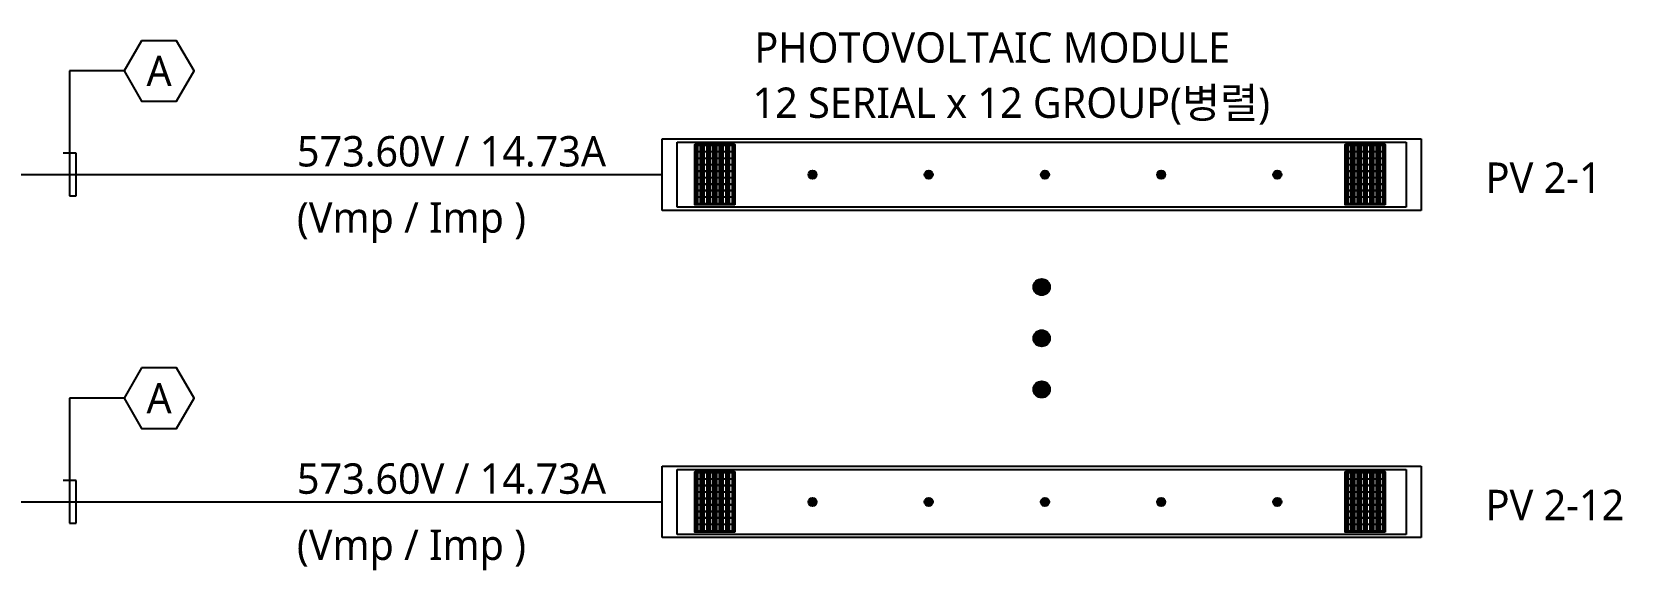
# Model space of a CAD drawing. Header units: millimetres. Extents: x 10297564 to 11610295, y -9287743 to -8409454.
# Drawn here: x 10520066 to 10535773, y -8757833 to -8752520 of the extents above; entities that cross this region are included whole.
import ezdxf
from ezdxf.enums import TextEntityAlignment as Align

# ---------------------------------------------------------------- set-up
doc = ezdxf.new("R2010")
doc.units = ezdxf.units.MM
doc.header["$LTSCALE"] = 100
for name, color, linetype in [('4', 4, 'Continuous'), ('dim', 7, 'Continuous'), ('E-SYM', 3, 'Continuous'), ('E-TEXT', 7, 'Continuous'), ('EPANEL', 4, 'Continuous'), ('Sym', 2, 'Continuous'), ('구조물', 7, 'Continuous')]:
    doc.layers.add(name, color=color, linetype=linetype)
doc.styles.add('MG', font='malgun.ttf')

# ---------------------------------------------------------------- blocks, each defined once
blk = doc.blocks.new('20240601_1120131')
at = {"color": 4, "linetype": 'ByBlock'}
for p, q in [((889, 1871), (889, 1281)), ((889, 1871), (896, 1871)), ((1281, 1875), (891, 1875)), ((891, 1875), (891, 1871)), ((896, 1281), (896, 1871)), ((1276, 1867), (896, 1867)), ((1276, 1871), (1276, 1281)), ((1283, 1871), (1276, 1871)), ((1281, 1875), (1281, 1871)), ((1283, 1871), (1283, 1281)), ((889, 1281), (896, 1281)), ((891, 1278), (891, 1281)), ((1281, 1278), (891, 1278)), ((1276, 1285), (896, 1285)), ((1283, 1281), (1276, 1281)), ((1281, 1278), (1281, 1281))]:
    blk.add_line(p, q, dxfattribs=at)
at = {"color": 2, "linetype": 'ByBlock'}
for p, q in [((899, 1860), (899, 1808)), ((899, 1796), (899, 1744)), ((899, 1732), (899, 1680)), ((955, 1865), (904, 1865)), ((904, 1803), (955, 1803)), ((955, 1801), (904, 1801)), ((904, 1739), (955, 1739)), ((955, 1737), (904, 1737)), ((912, 1867), (912, 1871)), ((912, 1871), (919, 1871)), ((919, 1867), (912, 1867)), ((915, 1865), (915, 1803)), ((915, 1801), (915, 1739)), ((915, 1737), (915, 1675)), ((916, 1865), (916, 1803)), ((916, 1801), (916, 1739)), ((916, 1737), (916, 1675)), ((919, 1871), (919, 1867)), ((940, 1871), (947, 1871)), ((940, 1867), (940, 1871)), ((947, 1867), (940, 1867)), ((943, 1865), (943, 1803)), ((943, 1801), (943, 1739)), ((943, 1737), (943, 1675)), ((944, 1865), (944, 1803)), ((944, 1801), (944, 1739)), ((944, 1737), (944, 1675)), ((947, 1871), (947, 1867)), ((960, 1808), (960, 1860)), ((960, 1744), (960, 1796)), ((960, 1680), (960, 1732)), ((962, 1860), (962, 1808)), ((962, 1796), (962, 1744)), ((962, 1732), (962, 1680)), ((1017, 1865), (966, 1865)), ((966, 1803), (1017, 1803)), ((1017, 1801), (966, 1801)), ((966, 1739), (1017, 1739)), ((1017, 1737), (966, 1737)), ((974, 1871), (981, 1871)), ((974, 1867), (974, 1871)), ((981, 1867), (974, 1867)), ((977, 1865), (977, 1803)), ((977, 1801), (977, 1739)), ((977, 1737), (977, 1675)), ((978, 1865), (978, 1803)), ((978, 1801), (978, 1739)), ((978, 1737), (978, 1675)), ((981, 1871), (981, 1867)), ((1003, 1867), (1003, 1871)), ((1003, 1871), (1010, 1871)), ((1010, 1867), (1003, 1867)), ((1006, 1865), (1006, 1803)), ((1006, 1801), (1006, 1739)), ((1006, 1737), (1006, 1675)), ((1007, 1865), (1007, 1803)), ((1007, 1801), (1007, 1739)), ((1007, 1737), (1007, 1675)), ((1010, 1871), (1010, 1867)), ((1022, 1808), (1022, 1860)), ((1022, 1744), (1022, 1796)), ((1022, 1680), (1022, 1732)), ((1024, 1860), (1024, 1808)), ((1024, 1796), (1024, 1744)), ((1024, 1732), (1024, 1680)), ((1080, 1865), (1029, 1865)), ((1029, 1803), (1080, 1803)), ((1080, 1801), (1029, 1801)), ((1029, 1739), (1080, 1739)), ((1080, 1737), (1029, 1737)), ((1037, 1871), (1044, 1871)), ((1037, 1867), (1037, 1871)), ((1044, 1867), (1037, 1867)), ((1040, 1865), (1040, 1803)), ((1040, 1801), (1040, 1739)), ((1040, 1737), (1040, 1675)), ((1041, 1865), (1041, 1803)), ((1041, 1801), (1041, 1739)), ((1041, 1737), (1041, 1675)), ((1044, 1871), (1044, 1867)), ((1065, 1867), (1065, 1871)), ((1065, 1871), (1072, 1871)), ((1072, 1867), (1065, 1867)), ((1068, 1865), (1068, 1803)), ((1068, 1801), (1068, 1739)), ((1068, 1737), (1068, 1675)), ((1069, 1865), (1069, 1803)), ((1069, 1801), (1069, 1739)), ((1069, 1737), (1069, 1675)), ((1072, 1871), (1072, 1867)), ((1085, 1808), (1085, 1860)), ((1085, 1744), (1085, 1796)), ((1085, 1680), (1085, 1732)), ((1087, 1860), (1087, 1808)), ((1087, 1796), (1087, 1744)), ((1087, 1732), (1087, 1680)), ((1143, 1865), (1092, 1865)), ((1092, 1803), (1143, 1803)), ((1143, 1801), (1092, 1801)), ((1092, 1739), (1143, 1739)), ((1143, 1737), (1092, 1737)), ((1099, 1871), (1106, 1871)), ((1099, 1867), (1099, 1871)), ((1106, 1867), (1099, 1867)), ((1103, 1865), (1103, 1803)), ((1103, 1865), (1103, 1803)), ((1103, 1801), (1103, 1739)), ((1103, 1801), (1103, 1739)), ((1103, 1737), (1103, 1675)), ((1103, 1737), (1103, 1675)), ((1106, 1871), (1106, 1867)), ((1128, 1867), (1128, 1871)), ((1128, 1871), (1135, 1871)), ((1135, 1867), (1128, 1867)), ((1131, 1865), (1131, 1803)), ((1131, 1801), (1131, 1739)), ((1131, 1737), (1131, 1675)), ((1132, 1865), (1132, 1803)), ((1132, 1801), (1132, 1739)), ((1132, 1737), (1132, 1675)), ((1135, 1871), (1135, 1867)), ((1148, 1808), (1148, 1860)), ((1148, 1744), (1148, 1796)), ((1148, 1680), (1148, 1732)), ((1150, 1860), (1150, 1808)), ((1150, 1796), (1150, 1744)), ((1150, 1732), (1150, 1680)), ((1206, 1865), (1155, 1865)), ((1155, 1803), (1206, 1803)), ((1206, 1801), (1155, 1801)), ((1155, 1739), (1206, 1739)), ((1206, 1737), (1155, 1737)), ((1163, 1867), (1163, 1871)), ((1163, 1871), (1170, 1871)), ((1170, 1867), (1163, 1867)), ((1166, 1865), (1166, 1803)), ((1166, 1801), (1166, 1739)), ((1166, 1737), (1166, 1675)), ((1167, 1865), (1167, 1803)), ((1167, 1801), (1167, 1739)), ((1167, 1737), (1167, 1675)), ((1170, 1871), (1170, 1867)), ((1191, 1871), (1198, 1871)), ((1191, 1867), (1191, 1871)), ((1198, 1867), (1191, 1867)), ((1194, 1865), (1194, 1803)), ((1194, 1801), (1194, 1739)), ((1194, 1737), (1194, 1675)), ((1195, 1865), (1195, 1803)), ((1195, 1801), (1195, 1739)), ((1195, 1737), (1195, 1675)), ((1198, 1871), (1198, 1867)), ((1211, 1808), (1211, 1860)), ((1211, 1744), (1211, 1796)), ((1211, 1680), (1211, 1732)), ((1213, 1860), (1213, 1808)), ((1213, 1796), (1213, 1744)), ((1213, 1732), (1213, 1680)), ((1268, 1865), (1217, 1865)), ((1217, 1803), (1268, 1803)), ((1268, 1801), (1217, 1801)), ((1217, 1739), (1268, 1739)), ((1268, 1737), (1217, 1737)), ((1225, 1871), (1232, 1871)), ((1225, 1867), (1225, 1871)), ((1232, 1867), (1225, 1867)), ((1228, 1865), (1228, 1803)), ((1228, 1801), (1228, 1739)), ((1228, 1737), (1228, 1675)), ((1229, 1865), (1229, 1803)), ((1229, 1801), (1229, 1739)), ((1229, 1737), (1229, 1675)), ((1232, 1871), (1232, 1867)), ((1254, 1867), (1254, 1871)), ((1254, 1871), (1261, 1871)), ((1261, 1867), (1254, 1867)), ((1257, 1865), (1257, 1803)), ((1257, 1801), (1257, 1739)), ((1257, 1737), (1257, 1675)), ((1258, 1865), (1258, 1803)), ((1258, 1801), (1258, 1739)), ((1258, 1737), (1258, 1675)), ((1261, 1871), (1261, 1867)), ((1273, 1808), (1273, 1860)), ((1273, 1744), (1273, 1796)), ((1273, 1680), (1273, 1732)), ((899, 1668), (899, 1616)), ((899, 1604), (899, 1552)), ((904, 1675), (955, 1675)), ((955, 1673), (904, 1673)), ((904, 1611), (955, 1611)), ((955, 1609), (904, 1609)), ((915, 1673), (915, 1611)), ((915, 1609), (915, 1547)), ((916, 1673), (916, 1611)), ((916, 1609), (916, 1547)), ((943, 1673), (943, 1611)), ((943, 1609), (943, 1547)), ((944, 1673), (944, 1611)), ((944, 1609), (944, 1547)), ((960, 1616), (960, 1668)), ((960, 1552), (960, 1604)), ((962, 1668), (962, 1616)), ((962, 1604), (962, 1552)), ((966, 1675), (1017, 1675)), ((1017, 1673), (966, 1673)), ((966, 1611), (1017, 1611)), ((1017, 1609), (966, 1609)), ((977, 1673), (977, 1611)), ((977, 1609), (977, 1547)), ((978, 1673), (978, 1611)), ((978, 1609), (978, 1547)), ((1006, 1673), (1006, 1611)), ((1006, 1609), (1006, 1547)), ((1007, 1673), (1007, 1611)), ((1007, 1609), (1007, 1547)), ((1022, 1616), (1022, 1668)), ((1022, 1552), (1022, 1604)), ((1024, 1668), (1024, 1616)), ((1024, 1604), (1024, 1552)), ((1029, 1675), (1080, 1675)), ((1080, 1673), (1029, 1673)), ((1029, 1611), (1080, 1611)), ((1080, 1609), (1029, 1609)), ((1040, 1673), (1040, 1611)), ((1040, 1609), (1040, 1547)), ((1041, 1673), (1041, 1611)), ((1041, 1609), (1041, 1547)), ((1068, 1673), (1068, 1611)), ((1068, 1609), (1068, 1547)), ((1069, 1673), (1069, 1611)), ((1069, 1609), (1069, 1547)), ((1085, 1616), (1085, 1668)), ((1085, 1552), (1085, 1604)), ((1087, 1668), (1087, 1616)), ((1087, 1604), (1087, 1552)), ((1092, 1675), (1143, 1675)), ((1143, 1673), (1092, 1673)), ((1092, 1611), (1143, 1611)), ((1143, 1609), (1092, 1609)), ((1103, 1673), (1103, 1611)), ((1103, 1673), (1103, 1611)), ((1103, 1609), (1103, 1547)), ((1103, 1609), (1103, 1547)), ((1131, 1673), (1131, 1611)), ((1131, 1609), (1131, 1547)), ((1132, 1673), (1132, 1611)), ((1132, 1609), (1132, 1547)), ((1148, 1616), (1148, 1668)), ((1148, 1552), (1148, 1604)), ((1150, 1668), (1150, 1616)), ((1150, 1604), (1150, 1552)), ((1155, 1675), (1206, 1675)), ((1206, 1673), (1155, 1673)), ((1155, 1611), (1206, 1611)), ((1206, 1609), (1155, 1609)), ((1166, 1673), (1166, 1611)), ((1166, 1609), (1166, 1547)), ((1167, 1673), (1167, 1611)), ((1167, 1609), (1167, 1547)), ((1194, 1673), (1194, 1611)), ((1194, 1609), (1194, 1547)), ((1195, 1673), (1195, 1611)), ((1195, 1609), (1195, 1547)), ((1211, 1616), (1211, 1668)), ((1211, 1552), (1211, 1604)), ((1213, 1668), (1213, 1616)), ((1213, 1604), (1213, 1552)), ((1217, 1675), (1268, 1675)), ((1268, 1673), (1217, 1673)), ((1217, 1611), (1268, 1611)), ((1268, 1609), (1217, 1609)), ((1228, 1673), (1228, 1611)), ((1228, 1609), (1228, 1547)), ((1229, 1673), (1229, 1611)), ((1229, 1609), (1229, 1547)), ((1257, 1673), (1257, 1611)), ((1257, 1609), (1257, 1547)), ((1258, 1673), (1258, 1611)), ((1258, 1609), (1258, 1547)), ((1273, 1616), (1273, 1668)), ((1273, 1552), (1273, 1604)), ((899, 1541), (899, 1488)), ((899, 1477), (899, 1424)), ((904, 1547), (955, 1547)), ((955, 1546), (904, 1546)), ((904, 1483), (955, 1483)), ((955, 1482), (904, 1482)), ((904, 1419), (955, 1419)), ((955, 1418), (904, 1418)), ((915, 1546), (915, 1483)), ((915, 1482), (915, 1419)), ((915, 1418), (915, 1356)), ((916, 1546), (916, 1483)), ((916, 1482), (916, 1419)), ((916, 1418), (916, 1356)), ((943, 1546), (943, 1483)), ((943, 1482), (943, 1419)), ((943, 1418), (943, 1356)), ((944, 1546), (944, 1483)), ((944, 1482), (944, 1419)), ((944, 1418), (944, 1356)), ((960, 1488), (960, 1541)), ((960, 1424), (960, 1477)), ((962, 1541), (962, 1488)), ((962, 1477), (962, 1424)), ((966, 1547), (1017, 1547)), ((1017, 1546), (966, 1546)), ((966, 1483), (1017, 1483)), ((1017, 1482), (966, 1482)), ((966, 1419), (1017, 1419)), ((1017, 1418), (966, 1418)), ((977, 1546), (977, 1483)), ((977, 1482), (977, 1419)), ((977, 1418), (977, 1356)), ((978, 1546), (978, 1483)), ((978, 1482), (978, 1419)), ((978, 1418), (978, 1356)), ((1006, 1546), (1006, 1483)), ((1006, 1482), (1006, 1419)), ((1006, 1418), (1006, 1356)), ((1007, 1546), (1007, 1483)), ((1007, 1482), (1007, 1419)), ((1007, 1418), (1007, 1356)), ((1022, 1488), (1022, 1541)), ((1022, 1424), (1022, 1477)), ((1024, 1541), (1024, 1488)), ((1024, 1477), (1024, 1424)), ((1029, 1547), (1080, 1547)), ((1080, 1546), (1029, 1546)), ((1029, 1483), (1080, 1483)), ((1080, 1482), (1029, 1482)), ((1029, 1419), (1080, 1419)), ((1080, 1418), (1029, 1418)), ((1040, 1546), (1040, 1483)), ((1040, 1482), (1040, 1419)), ((1040, 1418), (1040, 1356)), ((1041, 1546), (1041, 1483)), ((1041, 1482), (1041, 1419)), ((1041, 1418), (1041, 1356)), ((1068, 1546), (1068, 1483)), ((1068, 1482), (1068, 1419)), ((1068, 1418), (1068, 1356)), ((1069, 1546), (1069, 1483)), ((1069, 1482), (1069, 1419)), ((1069, 1418), (1069, 1356)), ((1085, 1488), (1085, 1541)), ((1085, 1424), (1085, 1477)), ((1087, 1541), (1087, 1488)), ((1087, 1477), (1087, 1424)), ((1092, 1547), (1143, 1547)), ((1143, 1546), (1092, 1546)), ((1092, 1483), (1143, 1483)), ((1143, 1482), (1092, 1482)), ((1092, 1419), (1143, 1419)), ((1143, 1418), (1092, 1418)), ((1103, 1546), (1103, 1483)), ((1103, 1546), (1103, 1483)), ((1103, 1482), (1103, 1419)), ((1103, 1482), (1103, 1419)), ((1103, 1418), (1103, 1356)), ((1103, 1418), (1103, 1356)), ((1131, 1546), (1131, 1483)), ((1131, 1482), (1131, 1419)), ((1131, 1418), (1131, 1356)), ((1132, 1546), (1132, 1483)), ((1132, 1482), (1132, 1419)), ((1132, 1418), (1132, 1356)), ((1148, 1488), (1148, 1541)), ((1148, 1424), (1148, 1477)), ((1150, 1541), (1150, 1488)), ((1150, 1477), (1150, 1424)), ((1155, 1547), (1206, 1547)), ((1206, 1546), (1155, 1546)), ((1155, 1483), (1206, 1483)), ((1206, 1482), (1155, 1482)), ((1155, 1419), (1206, 1419)), ((1206, 1418), (1155, 1418)), ((1166, 1546), (1166, 1483)), ((1166, 1482), (1166, 1419)), ((1166, 1418), (1166, 1356)), ((1167, 1546), (1167, 1483)), ((1167, 1482), (1167, 1419)), ((1167, 1418), (1167, 1356)), ((1194, 1546), (1194, 1483)), ((1194, 1482), (1194, 1419)), ((1194, 1418), (1194, 1356)), ((1195, 1546), (1195, 1483)), ((1195, 1482), (1195, 1419)), ((1195, 1418), (1195, 1356)), ((1211, 1488), (1211, 1541)), ((1211, 1424), (1211, 1477)), ((1213, 1541), (1213, 1488)), ((1213, 1477), (1213, 1424)), ((1217, 1547), (1268, 1547)), ((1268, 1546), (1217, 1546)), ((1217, 1483), (1268, 1483)), ((1268, 1482), (1217, 1482)), ((1217, 1419), (1268, 1419)), ((1268, 1418), (1217, 1418)), ((1228, 1546), (1228, 1483)), ((1228, 1482), (1228, 1419)), ((1228, 1418), (1228, 1356)), ((1229, 1546), (1229, 1483)), ((1229, 1482), (1229, 1419)), ((1229, 1418), (1229, 1356)), ((1257, 1546), (1257, 1483)), ((1257, 1482), (1257, 1419)), ((1257, 1418), (1257, 1356)), ((1258, 1546), (1258, 1483)), ((1258, 1482), (1258, 1419)), ((1258, 1418), (1258, 1356)), ((1273, 1488), (1273, 1541)), ((1273, 1424), (1273, 1477)), ((899, 1413), (899, 1361)), ((899, 1349), (899, 1297)), ((904, 1356), (955, 1356)), ((955, 1354), (904, 1354)), ((904, 1292), (955, 1292)), ((919, 1285), (912, 1285)), ((912, 1285), (912, 1281)), ((912, 1281), (919, 1281)), ((915, 1354), (915, 1292)), ((916, 1354), (916, 1292)), ((919, 1281), (919, 1285)), ((947, 1285), (940, 1285)), ((940, 1285), (940, 1281)), ((940, 1281), (947, 1281)), ((943, 1354), (943, 1292)), ((944, 1354), (944, 1292)), ((947, 1281), (947, 1285)), ((960, 1361), (960, 1413)), ((960, 1297), (960, 1349)), ((962, 1413), (962, 1361)), ((962, 1349), (962, 1297)), ((966, 1356), (1017, 1356)), ((1017, 1354), (966, 1354)), ((966, 1292), (1017, 1292)), ((981, 1285), (974, 1285)), ((974, 1285), (974, 1281)), ((974, 1281), (981, 1281)), ((977, 1354), (977, 1292)), ((978, 1354), (978, 1292)), ((981, 1281), (981, 1285)), ((1010, 1285), (1003, 1285)), ((1003, 1285), (1003, 1281)), ((1003, 1281), (1010, 1281)), ((1006, 1354), (1006, 1292)), ((1007, 1354), (1007, 1292)), ((1010, 1281), (1010, 1285)), ((1022, 1361), (1022, 1413)), ((1022, 1297), (1022, 1349)), ((1024, 1413), (1024, 1361)), ((1024, 1349), (1024, 1297)), ((1029, 1356), (1080, 1356)), ((1080, 1354), (1029, 1354)), ((1029, 1292), (1080, 1292)), ((1044, 1285), (1037, 1285)), ((1037, 1285), (1037, 1281)), ((1037, 1281), (1044, 1281)), ((1040, 1354), (1040, 1292)), ((1041, 1354), (1041, 1292)), ((1044, 1281), (1044, 1285)), ((1072, 1285), (1065, 1285)), ((1065, 1285), (1065, 1281)), ((1065, 1281), (1072, 1281)), ((1068, 1354), (1068, 1292)), ((1069, 1354), (1069, 1292)), ((1072, 1281), (1072, 1285)), ((1085, 1361), (1085, 1413)), ((1085, 1297), (1085, 1349)), ((1087, 1413), (1087, 1361)), ((1087, 1349), (1087, 1297)), ((1092, 1356), (1143, 1356)), ((1143, 1354), (1092, 1354)), ((1092, 1292), (1143, 1292)), ((1106, 1285), (1099, 1285)), ((1099, 1285), (1099, 1281)), ((1099, 1281), (1106, 1281)), ((1103, 1354), (1103, 1292)), ((1103, 1354), (1103, 1292)), ((1106, 1281), (1106, 1285)), ((1135, 1285), (1128, 1285)), ((1128, 1285), (1128, 1281)), ((1128, 1281), (1135, 1281)), ((1131, 1354), (1131, 1292)), ((1132, 1354), (1132, 1292)), ((1135, 1281), (1135, 1285)), ((1148, 1361), (1148, 1413)), ((1148, 1297), (1148, 1349)), ((1150, 1413), (1150, 1361)), ((1150, 1349), (1150, 1297)), ((1155, 1356), (1206, 1356)), ((1206, 1354), (1155, 1354)), ((1155, 1292), (1206, 1292)), ((1170, 1285), (1163, 1285)), ((1163, 1285), (1163, 1281)), ((1163, 1281), (1170, 1281)), ((1166, 1354), (1166, 1292)), ((1167, 1354), (1167, 1292)), ((1170, 1281), (1170, 1285)), ((1198, 1285), (1191, 1285)), ((1191, 1285), (1191, 1281)), ((1191, 1281), (1198, 1281)), ((1194, 1354), (1194, 1292)), ((1195, 1354), (1195, 1292)), ((1198, 1281), (1198, 1285)), ((1211, 1361), (1211, 1413)), ((1211, 1297), (1211, 1349)), ((1213, 1413), (1213, 1361)), ((1213, 1349), (1213, 1297)), ((1217, 1356), (1268, 1356)), ((1268, 1354), (1217, 1354)), ((1217, 1292), (1268, 1292)), ((1232, 1285), (1225, 1285)), ((1225, 1285), (1225, 1281)), ((1225, 1281), (1232, 1281)), ((1228, 1354), (1228, 1292)), ((1229, 1354), (1229, 1292)), ((1232, 1281), (1232, 1285)), ((1261, 1285), (1254, 1285)), ((1254, 1285), (1254, 1281)), ((1254, 1281), (1261, 1281)), ((1257, 1354), (1257, 1292)), ((1258, 1354), (1258, 1292)), ((1261, 1281), (1261, 1285)), ((1273, 1361), (1273, 1413)), ((1273, 1297), (1273, 1349))]:
    blk.add_line(p, q, dxfattribs=at)
for centre, start, end in [((904, 1860), 90, 180), ((904, 1808), 180, 270), ((904, 1796), 90, 180), ((904, 1744), 180, 270), ((904, 1732), 90, 180), ((955, 1860), 0, 90), ((955, 1808), 270, 0), ((955, 1796), 0, 90), ((955, 1744), 270, 0), ((955, 1732), 0, 90), ((966, 1860), 90, 180), ((966, 1808), 180, 270), ((966, 1796), 90, 180), ((966, 1744), 180, 270), ((966, 1732), 90, 180), ((1017, 1860), 0, 90), ((1017, 1808), 270, 0), ((1017, 1796), 0, 90), ((1017, 1744), 270, 0), ((1017, 1732), 0, 90), ((1029, 1860), 90, 180), ((1029, 1808), 180, 270), ((1029, 1796), 90, 180), ((1029, 1744), 180, 270), ((1029, 1732), 90, 180), ((1080, 1860), 0, 90), ((1080, 1808), 270, 0), ((1080, 1796), 0, 90), ((1080, 1744), 270, 0), ((1080, 1732), 0, 90), ((1092, 1860), 90, 180), ((1092, 1808), 180, 270), ((1092, 1796), 90, 180), ((1092, 1744), 180, 270), ((1092, 1732), 90, 180), ((1143, 1860), 0, 90), ((1143, 1808), 270, 0), ((1143, 1796), 0, 90), ((1143, 1744), 270, 0), ((1143, 1732), 0, 90), ((1155, 1860), 90, 180), ((1155, 1808), 180, 270), ((1155, 1796), 90, 180), ((1155, 1744), 180, 270), ((1155, 1732), 90, 180), ((1206, 1860), 0, 90), ((1206, 1808), 270, 0), ((1206, 1796), 0, 90), ((1206, 1744), 270, 0), ((1206, 1732), 0, 90), ((1217, 1860), 90, 180), ((1217, 1808), 180, 270), ((1217, 1796), 90, 180), ((1217, 1744), 180, 270), ((1217, 1732), 90, 180), ((1268, 1860), 0, 90), ((1268, 1808), 270, 0), ((1268, 1796), 0, 90), ((1268, 1744), 270, 0), ((1268, 1732), 0, 90), ((904, 1680), 180, 270), ((904, 1668), 90, 180), ((904, 1616), 180, 270), ((904, 1604), 90, 180), ((955, 1680), 270, 0), ((955, 1668), 0, 90), ((955, 1616), 270, 0), ((955, 1604), 0, 90), ((966, 1680), 180, 270), ((966, 1668), 90, 180), ((966, 1616), 180, 270), ((966, 1604), 90, 180), ((1017, 1680), 270, 0), ((1017, 1668), 0, 90), ((1017, 1616), 270, 0), ((1017, 1604), 0, 90), ((1029, 1680), 180, 270), ((1029, 1668), 90, 180), ((1029, 1616), 180, 270), ((1029, 1604), 90, 180), ((1080, 1680), 270, 0), ((1080, 1668), 0, 90), ((1080, 1616), 270, 0), ((1080, 1604), 0, 90), ((1092, 1680), 180, 270), ((1092, 1668), 90, 180), ((1092, 1616), 180, 270), ((1092, 1604), 90, 180), ((1143, 1680), 270, 0), ((1143, 1668), 0, 90), ((1143, 1616), 270, 0), ((1143, 1604), 0, 90), ((1155, 1680), 180, 270), ((1155, 1668), 90, 180), ((1155, 1616), 180, 270), ((1155, 1604), 90, 180), ((1206, 1680), 270, 0), ((1206, 1668), 0, 90), ((1206, 1616), 270, 0), ((1206, 1604), 0, 90), ((1217, 1680), 180, 270), ((1217, 1668), 90, 180), ((1217, 1616), 180, 270), ((1217, 1604), 90, 180), ((1268, 1680), 270, 0), ((1268, 1668), 0, 90), ((1268, 1616), 270, 0), ((1268, 1604), 0, 90), ((904, 1552), 180, 270), ((904, 1541), 90, 180), ((904, 1488), 180, 270), ((904, 1477), 90, 180), ((904, 1424), 180, 270), ((904, 1413), 90, 180), ((955, 1552), 270, 0), ((955, 1541), 0, 90), ((955, 1488), 270, 0), ((955, 1477), 0, 90), ((955, 1424), 270, 0), ((955, 1413), 0, 90), ((966, 1552), 180, 270), ((966, 1541), 90, 180), ((966, 1488), 180, 270), ((966, 1477), 90, 180), ((966, 1424), 180, 270), ((966, 1413), 90, 180), ((1017, 1552), 270, 0), ((1017, 1541), 0, 90), ((1017, 1488), 270, 0), ((1017, 1477), 0, 90), ((1017, 1424), 270, 0), ((1017, 1413), 0, 90), ((1029, 1552), 180, 270), ((1029, 1541), 90, 180), ((1029, 1488), 180, 270), ((1029, 1477), 90, 180), ((1029, 1424), 180, 270), ((1029, 1413), 90, 180), ((1080, 1552), 270, 0), ((1080, 1541), 0, 90), ((1080, 1488), 270, 0), ((1080, 1477), 0, 90), ((1080, 1424), 270, 0), ((1080, 1413), 0, 90), ((1092, 1552), 180, 270), ((1092, 1541), 90, 180), ((1092, 1488), 180, 270), ((1092, 1477), 90, 180), ((1092, 1424), 180, 270), ((1092, 1413), 90, 180), ((1143, 1552), 270, 0), ((1143, 1541), 0, 90), ((1143, 1488), 270, 0), ((1143, 1477), 0, 90), ((1143, 1424), 270, 0), ((1143, 1413), 0, 90), ((1155, 1552), 180, 270), ((1155, 1541), 90, 180), ((1155, 1488), 180, 270), ((1155, 1477), 90, 180), ((1155, 1424), 180, 270), ((1155, 1413), 90, 180), ((1206, 1552), 270, 0), ((1206, 1541), 0, 90), ((1206, 1488), 270, 0), ((1206, 1477), 0, 90), ((1206, 1424), 270, 0), ((1206, 1413), 0, 90), ((1217, 1552), 180, 270), ((1217, 1541), 90, 180), ((1217, 1488), 180, 270), ((1217, 1477), 90, 180), ((1217, 1424), 180, 270), ((1217, 1413), 90, 180), ((1268, 1552), 270, 0), ((1268, 1541), 0, 90), ((1268, 1488), 270, 0), ((1268, 1477), 0, 90), ((1268, 1424), 270, 0), ((1268, 1413), 0, 90), ((904, 1361), 180, 270), ((904, 1349), 90, 180), ((904, 1297), 180, 270), ((955, 1361), 270, 0), ((955, 1349), 0, 90), ((955, 1297), 270, 0), ((966, 1361), 180, 270), ((966, 1349), 90, 180), ((966, 1297), 180, 270), ((1017, 1361), 270, 0), ((1017, 1349), 0, 90), ((1017, 1297), 270, 0), ((1029, 1361), 180, 270), ((1029, 1349), 90, 180), ((1029, 1297), 180, 270), ((1080, 1361), 270, 0), ((1080, 1349), 0, 90), ((1080, 1297), 270, 0), ((1092, 1361), 180, 270), ((1092, 1349), 90, 180), ((1092, 1297), 180, 270), ((1143, 1361), 270, 0), ((1143, 1349), 0, 90), ((1143, 1297), 270, 0), ((1155, 1361), 180, 270), ((1155, 1349), 90, 180), ((1155, 1297), 180, 270), ((1206, 1361), 270, 0), ((1206, 1349), 0, 90), ((1206, 1297), 270, 0), ((1217, 1361), 180, 270), ((1217, 1349), 90, 180), ((1217, 1297), 180, 270), ((1268, 1361), 270, 0), ((1268, 1349), 0, 90), ((1268, 1297), 270, 0)]:
    blk.add_arc(centre, 4.98, start, end, dxfattribs=at)
at = {"layer": '구조물'}
blk.add_lwpolyline([(1283, 1278), (889, 1278), (889, 1875), (1283, 1875)], close=True, dxfattribs=at)

msp = doc.modelspace()

# ---------------------------------------------------------------- hatches: boundary and pattern name
at = {"layer": 'E-SYM', "linetype": 'Continuous'}
h = msp.add_hatch(color=1, dxfattribs=at)
h.dxf.hatch_style = 1
edge = h.paths.add_edge_path()
edge.add_arc((10530039.8, -8755039.3), 81.1, 0, 360)
h = msp.add_hatch(color=1, dxfattribs=at)
h.dxf.hatch_style = 1
edge = h.paths.add_edge_path()
edge.add_arc((10530039.8, -8755544.4), 81.1, 0, 360)
h = msp.add_hatch(color=1, dxfattribs=at)
h.dxf.hatch_style = 1
edge = h.paths.add_edge_path()
edge.add_arc((10530039.8, -8756049.6), 81.1, 0, 360)

# ---------------------------------------------------------------- linework, layer by layer
at = {"layer": '4', "linetype": 'ByBlock', "ltscale": 1.8}
for points in [[(10514424, -8755169.4), (10517380.7, -8755169.4), (10517380.7, -8753929.1), (10526291.3, -8753929.1)], [(10514424, -8755919.4), (10517380.7, -8755919.4), (10517380.7, -8757159.8), (10526291.3, -8757159.8)]]:
    msp.add_lwpolyline(points, dxfattribs=at)
at = {"layer": 'dim', "color": 1}
for p, q in [((10520978.9, -8752905), (10520437, -8752905)), ((10520437, -8752905), (10520437, -8754139.7)), ((10520503.7, -8753718.6), (10520377.1, -8753718.6)), ((10520503.7, -8754139.7), (10520503.7, -8753718.6)), ((10520437, -8754139.7), (10520503.7, -8754139.7)), ((10520978.9, -8756135.6), (10520437, -8756135.6)), ((10520437, -8756135.6), (10520437, -8757370.3)), ((10520503.7, -8756949.2), (10520377.1, -8756949.2)), ((10520503.7, -8757370.3), (10520503.7, -8756949.2)), ((10520437, -8757370.3), (10520503.7, -8757370.3))]:
    msp.add_line(p, q, dxfattribs=at)
at = {"layer": 'E-SYM', "color": 1, "linetype": 'Continuous'}
for p, q in [((10526291.3, -8753576.5), (10533788.2, -8753576.5)), ((10526291.3, -8754281.8), (10526291.3, -8753576.5)), ((10526440.5, -8753607.4), (10533639, -8753607.4)), ((10526440.5, -8754250.8), (10526440.5, -8753607.4)), ((10533639, -8753607.4), (10533639, -8754250.8)), ((10533788.2, -8753576.5), (10533788.2, -8754281.8)), ((10533639, -8754250.8), (10526440.5, -8754250.8)), ((10533788.2, -8754281.8), (10526291.3, -8754281.8)), ((10526291.3, -8756807.1), (10533788.2, -8756807.1)), ((10526291.3, -8757512.4), (10526291.3, -8756807.1)), ((10526440.5, -8756838.1), (10533639, -8756838.1)), ((10526440.5, -8757481.5), (10526440.5, -8756838.1)), ((10533639, -8756838.1), (10533639, -8757481.5)), ((10533788.2, -8756807.1), (10533788.2, -8757512.4)), ((10533788.2, -8757512.4), (10526291.3, -8757512.4)), ((10533639, -8757481.5), (10526440.5, -8757481.5))]:
    msp.add_line(p, q, dxfattribs=at)
for centre in [(10530039.8, -8755039.3), (10530039.8, -8755544.4), (10530039.8, -8756049.6)]:
    msp.add_circle(centre, 81.1, dxfattribs=at)
at = {"layer": 'EPANEL', "linetype": 'Continuous'}
for p, q in [((10527736.2, -8753928.5), (10527777.4, -8753969.7)), ((10527736.8, -8753922.2), (10527783.7, -8753969.1)), ((10527736.8, -8753935.9), (10527770, -8753969.1)), ((10527738.1, -8753916.7), (10527789.2, -8753967.7)), ((10527739.7, -8753945.7), (10527760.1, -8753966.1)), ((10527740.1, -8753911.8), (10527794.1, -8753965.8)), ((10527742.5, -8753907.3), (10527798.5, -8753963.3)), ((10527745.4, -8753903.4), (10527802.5, -8753960.4)), ((10527748.7, -8753899.8), (10527806.1, -8753957.1)), ((10527752.5, -8753896.6), (10527809.2, -8753953.4)), ((10527756.6, -8753893.9), (10527812, -8753949.3)), ((10527761.2, -8753891.7), (10527814.2, -8753944.7)), ((10527766.4, -8753889.9), (10527815.9, -8753939.5)), ((10527772.1, -8753888.8), (10527817, -8753933.7)), ((10527778.8, -8753888.6), (10527817.2, -8753927.1)), ((10527786.9, -8753889.9), (10527816, -8753919)), ((10527799.4, -8753895.5), (10527810.4, -8753906.5)), ((10528883.8, -8753928.5), (10528925, -8753969.7)), ((10528884.3, -8753935.9), (10528917.6, -8753969.1)), ((10528884.4, -8753922.2), (10528931.3, -8753969.1)), ((10528885.7, -8753916.7), (10528936.8, -8753967.7)), ((10528887.3, -8753945.7), (10528907.7, -8753966.1)), ((10528887.7, -8753911.8), (10528941.7, -8753965.8)), ((10528890.1, -8753907.3), (10528946.1, -8753963.3)), ((10528893, -8753903.4), (10528950.1, -8753960.4)), ((10528896.3, -8753899.8), (10528953.7, -8753957.1)), ((10528900, -8753896.6), (10528956.8, -8753953.4)), ((10528904.2, -8753893.9), (10528959.5, -8753949.3)), ((10528908.8, -8753891.7), (10528961.8, -8753944.7)), ((10528913.9, -8753889.9), (10528963.5, -8753939.5)), ((10528919.7, -8753888.8), (10528964.6, -8753933.7)), ((10528926.4, -8753888.6), (10528964.8, -8753927.1)), ((10528934.5, -8753889.9), (10528963.6, -8753919)), ((10528947, -8753895.5), (10528957.9, -8753906.5)), ((10530031.3, -8753928.5), (10530072.6, -8753969.7)), ((10530031.9, -8753922.2), (10530078.9, -8753969.1)), ((10530031.9, -8753935.9), (10530065.2, -8753969.1)), ((10530033.3, -8753916.7), (10530084.4, -8753967.7)), ((10530034.9, -8753945.7), (10530055.3, -8753966.1)), ((10530035.3, -8753911.8), (10530089.3, -8753965.8)), ((10530037.7, -8753907.3), (10530093.7, -8753963.3)), ((10530040.6, -8753903.4), (10530097.7, -8753960.4)), ((10530043.9, -8753899.8), (10530101.2, -8753957.1)), ((10530047.6, -8753896.6), (10530104.4, -8753953.4)), ((10530051.8, -8753893.9), (10530107.1, -8753949.3)), ((10530056.4, -8753891.7), (10530109.4, -8753944.7)), ((10530061.5, -8753889.9), (10530111.1, -8753939.5)), ((10530067.3, -8753888.8), (10530112.2, -8753933.7)), ((10530074, -8753888.6), (10530112.4, -8753927.1)), ((10530082.1, -8753889.9), (10530111.2, -8753919)), ((10530094.6, -8753895.5), (10530105.5, -8753906.5)), ((10531178.9, -8753928.5), (10531220.2, -8753969.7)), ((10531179.5, -8753922.2), (10531226.4, -8753969.1)), ((10531179.5, -8753935.9), (10531212.7, -8753969.1)), ((10531180.9, -8753916.7), (10531231.9, -8753967.7)), ((10531182.5, -8753945.7), (10531202.9, -8753966.1)), ((10531182.8, -8753911.8), (10531236.9, -8753965.8)), ((10531185.3, -8753907.3), (10531241.3, -8753963.3)), ((10531188.2, -8753903.4), (10531245.3, -8753960.4)), ((10531191.5, -8753899.8), (10531248.8, -8753957.1)), ((10531195.2, -8753896.6), (10531252, -8753953.4)), ((10531199.4, -8753893.9), (10531254.7, -8753949.3)), ((10531204, -8753891.7), (10531257, -8753944.7)), ((10531209.1, -8753889.9), (10531258.7, -8753939.5)), ((10531214.9, -8753888.8), (10531259.8, -8753933.7)), ((10531221.5, -8753888.6), (10531260, -8753927.1)), ((10531229.7, -8753889.9), (10531258.7, -8753919)), ((10531242.2, -8753895.5), (10531253.1, -8753906.5)), ((10532326.5, -8753928.5), (10532367.7, -8753969.7)), ((10532327.1, -8753922.2), (10532374, -8753969.1)), ((10532327.1, -8753935.9), (10532360.3, -8753969.1)), ((10532328.5, -8753916.7), (10532379.5, -8753967.7)), ((10532330.1, -8753945.7), (10532350.5, -8753966.1)), ((10532330.4, -8753911.8), (10532384.4, -8753965.8)), ((10532332.9, -8753907.3), (10532388.9, -8753963.3)), ((10532335.8, -8753903.4), (10532392.8, -8753960.4)), ((10532339.1, -8753899.8), (10532396.4, -8753957.1)), ((10532342.8, -8753896.6), (10532399.6, -8753953.4)), ((10532346.9, -8753893.9), (10532402.3, -8753949.3)), ((10532351.5, -8753891.7), (10532404.5, -8753944.7)), ((10532356.7, -8753889.9), (10532406.3, -8753939.5)), ((10532362.5, -8753888.8), (10532407.4, -8753933.7)), ((10532369.1, -8753888.6), (10532407.6, -8753927.1)), ((10532377.2, -8753889.9), (10532406.3, -8753919)), ((10532389.7, -8753895.5), (10532400.7, -8753906.5)), ((10527736.2, -8757159.1), (10527777.4, -8757200.3)), ((10527736.8, -8757152.8), (10527783.7, -8757199.7)), ((10527736.8, -8757166.5), (10527770, -8757199.8)), ((10527738.1, -8757147.3), (10527789.2, -8757198.4)), ((10527739.7, -8757176.4), (10527760.1, -8757196.8)), ((10527740.1, -8757142.4), (10527794.1, -8757196.4)), ((10527742.5, -8757138), (10527798.5, -8757194)), ((10527745.4, -8757134), (10527802.5, -8757191.1)), ((10527748.7, -8757130.4), (10527806.1, -8757187.8)), ((10527752.5, -8757127.3), (10527809.2, -8757184)), ((10527756.6, -8757124.5), (10527812, -8757179.9)), ((10527761.2, -8757122.3), (10527814.2, -8757175.3)), ((10527766.4, -8757120.6), (10527815.9, -8757170.1)), ((10527772.1, -8757119.5), (10527817, -8757164.4)), ((10527778.8, -8757119.3), (10527817.2, -8757157.7)), ((10527786.9, -8757120.5), (10527816, -8757149.6)), ((10527799.4, -8757126.1), (10527810.4, -8757137.1)), ((10528883.8, -8757159.1), (10528925, -8757200.3)), ((10528884.3, -8757166.5), (10528917.6, -8757199.8)), ((10528884.4, -8757152.8), (10528931.3, -8757199.7)), ((10528885.7, -8757147.3), (10528936.8, -8757198.4)), ((10528887.3, -8757176.4), (10528907.7, -8757196.8)), ((10528887.7, -8757142.4), (10528941.7, -8757196.4)), ((10528890.1, -8757138), (10528946.1, -8757194)), ((10528893, -8757134), (10528950.1, -8757191.1)), ((10528896.3, -8757130.4), (10528953.7, -8757187.8)), ((10528900, -8757127.3), (10528956.8, -8757184)), ((10528904.2, -8757124.5), (10528959.5, -8757179.9)), ((10528908.8, -8757122.3), (10528961.8, -8757175.3)), ((10528913.9, -8757120.6), (10528963.5, -8757170.1)), ((10528919.7, -8757119.5), (10528964.6, -8757164.4)), ((10528926.4, -8757119.3), (10528964.8, -8757157.7)), ((10528934.5, -8757120.5), (10528963.6, -8757149.6)), ((10528947, -8757126.1), (10528957.9, -8757137.1)), ((10530031.3, -8757159.1), (10530072.6, -8757200.3)), ((10530031.9, -8757152.8), (10530078.9, -8757199.7)), ((10530031.9, -8757166.5), (10530065.2, -8757199.8)), ((10530033.3, -8757147.3), (10530084.4, -8757198.4)), ((10530034.9, -8757176.4), (10530055.3, -8757196.8)), ((10530035.3, -8757142.4), (10530089.3, -8757196.4)), ((10530037.7, -8757138), (10530093.7, -8757194)), ((10530040.6, -8757134), (10530097.7, -8757191.1)), ((10530043.9, -8757130.4), (10530101.2, -8757187.8)), ((10530047.6, -8757127.3), (10530104.4, -8757184)), ((10530051.8, -8757124.5), (10530107.1, -8757179.9)), ((10530056.4, -8757122.3), (10530109.4, -8757175.3)), ((10530061.5, -8757120.6), (10530111.1, -8757170.1)), ((10530067.3, -8757119.5), (10530112.2, -8757164.4)), ((10530074, -8757119.3), (10530112.4, -8757157.7)), ((10530082.1, -8757120.5), (10530111.2, -8757149.6)), ((10530094.6, -8757126.1), (10530105.5, -8757137.1)), ((10531178.9, -8757159.1), (10531220.2, -8757200.3)), ((10531179.5, -8757152.8), (10531226.4, -8757199.7)), ((10531179.5, -8757166.5), (10531212.7, -8757199.8)), ((10531180.9, -8757147.3), (10531231.9, -8757198.4)), ((10531182.5, -8757176.4), (10531202.9, -8757196.8)), ((10531182.8, -8757142.4), (10531236.9, -8757196.4)), ((10531185.3, -8757138), (10531241.3, -8757194)), ((10531188.2, -8757134), (10531245.3, -8757191.1)), ((10531191.5, -8757130.4), (10531248.8, -8757187.8)), ((10531195.2, -8757127.3), (10531252, -8757184)), ((10531199.4, -8757124.5), (10531254.7, -8757179.9)), ((10531204, -8757122.3), (10531257, -8757175.3)), ((10531209.1, -8757120.6), (10531258.7, -8757170.1)), ((10531214.9, -8757119.5), (10531259.8, -8757164.4)), ((10531221.5, -8757119.3), (10531260, -8757157.7)), ((10531229.7, -8757120.5), (10531258.7, -8757149.6)), ((10531242.2, -8757126.1), (10531253.1, -8757137.1)), ((10532326.5, -8757159.1), (10532367.7, -8757200.3)), ((10532327.1, -8757152.8), (10532374, -8757199.7)), ((10532327.1, -8757166.5), (10532360.3, -8757199.8)), ((10532328.5, -8757147.3), (10532379.5, -8757198.4)), ((10532330.1, -8757176.4), (10532350.5, -8757196.8)), ((10532330.4, -8757142.4), (10532384.4, -8757196.4)), ((10532332.9, -8757138), (10532388.9, -8757194)), ((10532335.8, -8757134), (10532392.8, -8757191.1)), ((10532339.1, -8757130.4), (10532396.4, -8757187.8)), ((10532342.8, -8757127.3), (10532399.6, -8757184)), ((10532346.9, -8757124.5), (10532402.3, -8757179.9)), ((10532351.5, -8757122.3), (10532404.5, -8757175.3)), ((10532356.7, -8757120.6), (10532406.3, -8757170.1)), ((10532362.5, -8757119.5), (10532407.4, -8757164.4)), ((10532369.1, -8757119.3), (10532407.6, -8757157.7)), ((10532377.2, -8757120.5), (10532406.3, -8757149.6)), ((10532389.7, -8757126.1), (10532400.7, -8757137.1))]:
    msp.add_line(p, q, dxfattribs=at)
for centre in [(10527776.7, -8753929.1), (10528924.3, -8753929.1), (10530071.9, -8753929.1), (10531219.5, -8753929.1), (10532367.1, -8753929.1), (10527776.7, -8757159.8), (10528924.3, -8757159.8), (10530071.9, -8757159.8), (10531219.5, -8757159.8), (10532367.1, -8757159.8)]:
    msp.add_circle(centre, 40.6, dxfattribs=at)
at = {"layer": 'Sym', "color": 1}
for points in [[(10521150.9, -8752607.1), (10520978.3, -8752906), (10521150.9, -8753204.9), (10521496.1, -8753204.9), (10521668.6, -8752906), (10521496.1, -8752607.1)], [(10521150.9, -8755837.7), (10520978.3, -8756136.6), (10521150.9, -8756435.5), (10521496.1, -8756435.5), (10521668.6, -8756136.6), (10521496.1, -8755837.7)]]:
    msp.add_lwpolyline(points, close=True, dxfattribs=at)

# ---------------------------------------------------------------- block references
at = {"linetype": 'ByBlock', "ltscale": 1.8}
for p in [(10525725.3, -8755505.5), (10532149.7, -8755505.5), (10525725.3, -8758736.1), (10532149.7, -8758736.1)]:
    msp.add_blockref('20240601_1120131', p, dxfattribs=at)

# ---------------------------------------------------------------- texts
at = {"layer": 'E-TEXT', "style": 'MG'}
for s, p in [('PHOTOVOLTAIC MODULE', (10527202.3, -8752824.4)), ('12 SERIAL x 12 GROUP(병렬)', (10527184.2, -8753369.3)), ('573.60V / 14.73A', (10522684.5, -8753848.8)), ('PV 2-1', (10534424.5, -8754109.4)), ('(Vmp / Imp )', (10522684.5, -8754501.9)), ('573.60V / 14.73A', (10522684.5, -8757079.4)), ('PV 2-12', (10534424.5, -8757340.1)), ('(Vmp / Imp )', (10522684.5, -8757732.5))]:
    msp.add_text(s, height=300, dxfattribs=at).set_placement(p)
for p in [(10521323.5, -8752906), (10521323.5, -8756136.6)]:
    msp.add_text('A', height=300, dxfattribs=at).set_placement(p, align=Align.MIDDLE_CENTER)

doc.saveas('drawing.dxf')
